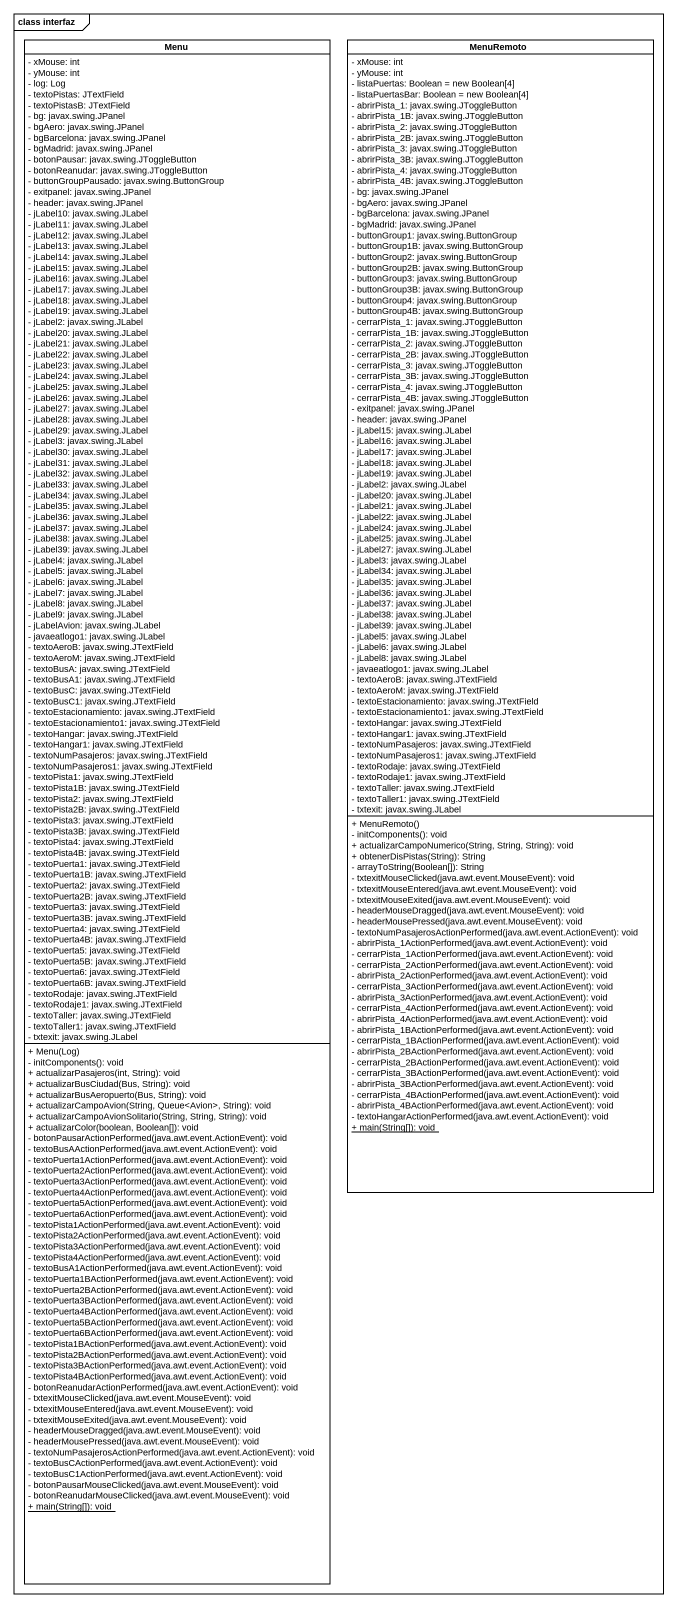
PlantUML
@startuml
mainframe class interfaz
hide circle
hide empty members
skinparam classAttributeIconSize 0
class Menu {
  - xMouse: int
  - yMouse: int
  - log: Log
  - textoPistas: JTextField
  - textoPistasB: JTextField
  - bg: javax.swing.JPanel
  - bgAero: javax.swing.JPanel
  - bgBarcelona: javax.swing.JPanel
  - bgMadrid: javax.swing.JPanel
  - botonPausar: javax.swing.JToggleButton
  - botonReanudar: javax.swing.JToggleButton
  - buttonGroupPausado: javax.swing.ButtonGroup
  - exitpanel: javax.swing.JPanel
  - header: javax.swing.JPanel
  - jLabel10: javax.swing.JLabel
  - jLabel11: javax.swing.JLabel
  - jLabel12: javax.swing.JLabel
  - jLabel13: javax.swing.JLabel
  - jLabel14: javax.swing.JLabel
  - jLabel15: javax.swing.JLabel
  - jLabel16: javax.swing.JLabel
  - jLabel17: javax.swing.JLabel
  - jLabel18: javax.swing.JLabel
  - jLabel19: javax.swing.JLabel
  - jLabel2: javax.swing.JLabel
  - jLabel20: javax.swing.JLabel
  - jLabel21: javax.swing.JLabel
  - jLabel22: javax.swing.JLabel
  - jLabel23: javax.swing.JLabel
  - jLabel24: javax.swing.JLabel
  - jLabel25: javax.swing.JLabel
  - jLabel26: javax.swing.JLabel
  - jLabel27: javax.swing.JLabel
  - jLabel28: javax.swing.JLabel
  - jLabel29: javax.swing.JLabel
  - jLabel3: javax.swing.JLabel
  - jLabel30: javax.swing.JLabel
  - jLabel31: javax.swing.JLabel
  - jLabel32: javax.swing.JLabel
  - jLabel33: javax.swing.JLabel
  - jLabel34: javax.swing.JLabel
  - jLabel35: javax.swing.JLabel
  - jLabel36: javax.swing.JLabel
  - jLabel37: javax.swing.JLabel
  - jLabel38: javax.swing.JLabel
  - jLabel39: javax.swing.JLabel
  - jLabel4: javax.swing.JLabel
  - jLabel5: javax.swing.JLabel
  - jLabel6: javax.swing.JLabel
  - jLabel7: javax.swing.JLabel
  - jLabel8: javax.swing.JLabel
  - jLabel9: javax.swing.JLabel
  - jLabelAvion: javax.swing.JLabel
  - javaeatlogo1: javax.swing.JLabel
  - textoAeroB: javax.swing.JTextField
  - textoAeroM: javax.swing.JTextField
  - textoBusA: javax.swing.JTextField
  - textoBusA1: javax.swing.JTextField
  - textoBusC: javax.swing.JTextField
  - textoBusC1: javax.swing.JTextField
  - textoEstacionamiento: javax.swing.JTextField
  - textoEstacionamiento1: javax.swing.JTextField
  - textoHangar: javax.swing.JTextField
  - textoHangar1: javax.swing.JTextField
  - textoNumPasajeros: javax.swing.JTextField
  - textoNumPasajeros1: javax.swing.JTextField
  - textoPista1: javax.swing.JTextField
  - textoPista1B: javax.swing.JTextField
  - textoPista2: javax.swing.JTextField
  - textoPista2B: javax.swing.JTextField
  - textoPista3: javax.swing.JTextField
  - textoPista3B: javax.swing.JTextField
  - textoPista4: javax.swing.JTextField
  - textoPista4B: javax.swing.JTextField
  - textoPuerta1: javax.swing.JTextField
  - textoPuerta1B: javax.swing.JTextField
  - textoPuerta2: javax.swing.JTextField
  - textoPuerta2B: javax.swing.JTextField
  - textoPuerta3: javax.swing.JTextField
  - textoPuerta3B: javax.swing.JTextField
  - textoPuerta4: javax.swing.JTextField
  - textoPuerta4B: javax.swing.JTextField
  - textoPuerta5: javax.swing.JTextField
  - textoPuerta5B: javax.swing.JTextField
  - textoPuerta6: javax.swing.JTextField
  - textoPuerta6B: javax.swing.JTextField
  - textoRodaje: javax.swing.JTextField
  - textoRodaje1: javax.swing.JTextField
  - textoTaller: javax.swing.JTextField
  - textoTaller1: javax.swing.JTextField
  - txtexit: javax.swing.JLabel
  + Menu(Log)
  - initComponents(): void
  + actualizarPasajeros(int, String): void
  + actualizarBusCiudad(Bus, String): void
  + actualizarBusAeropuerto(Bus, String): void
  + actualizarCampoAvion(String, Queue<Avion>, String): void
  + actualizarCampoAvionSolitario(String, String, String): void
  + actualizarColor(boolean, Boolean[]): void
  - botonPausarActionPerformed(java.awt.event.ActionEvent): void
  - textoBusAActionPerformed(java.awt.event.ActionEvent): void
  - textoPuerta1ActionPerformed(java.awt.event.ActionEvent): void
  - textoPuerta2ActionPerformed(java.awt.event.ActionEvent): void
  - textoPuerta3ActionPerformed(java.awt.event.ActionEvent): void
  - textoPuerta4ActionPerformed(java.awt.event.ActionEvent): void
  - textoPuerta5ActionPerformed(java.awt.event.ActionEvent): void
  - textoPuerta6ActionPerformed(java.awt.event.ActionEvent): void
  - textoPista1ActionPerformed(java.awt.event.ActionEvent): void
  - textoPista2ActionPerformed(java.awt.event.ActionEvent): void
  - textoPista3ActionPerformed(java.awt.event.ActionEvent): void
  - textoPista4ActionPerformed(java.awt.event.ActionEvent): void
  - textoBusA1ActionPerformed(java.awt.event.ActionEvent): void
  - textoPuerta1BActionPerformed(java.awt.event.ActionEvent): void
  - textoPuerta2BActionPerformed(java.awt.event.ActionEvent): void
  - textoPuerta3BActionPerformed(java.awt.event.ActionEvent): void
  - textoPuerta4BActionPerformed(java.awt.event.ActionEvent): void
  - textoPuerta5BActionPerformed(java.awt.event.ActionEvent): void
  - textoPuerta6BActionPerformed(java.awt.event.ActionEvent): void
  - textoPista1BActionPerformed(java.awt.event.ActionEvent): void
  - textoPista2BActionPerformed(java.awt.event.ActionEvent): void
  - textoPista3BActionPerformed(java.awt.event.ActionEvent): void
  - textoPista4BActionPerformed(java.awt.event.ActionEvent): void
  - botonReanudarActionPerformed(java.awt.event.ActionEvent): void
  - txtexitMouseClicked(java.awt.event.MouseEvent): void
  - txtexitMouseEntered(java.awt.event.MouseEvent): void
  - txtexitMouseExited(java.awt.event.MouseEvent): void
  - headerMouseDragged(java.awt.event.MouseEvent): void
  - headerMousePressed(java.awt.event.MouseEvent): void
  - textoNumPasajerosActionPerformed(java.awt.event.ActionEvent): void
  - textoBusCActionPerformed(java.awt.event.ActionEvent): void
  - textoBusC1ActionPerformed(java.awt.event.ActionEvent): void
  - botonPausarMouseClicked(java.awt.event.MouseEvent): void
  - botonReanudarMouseClicked(java.awt.event.MouseEvent): void
  {static} + main(String[]): void
}
class MenuRemoto {
  - xMouse: int
  - yMouse: int
  - listaPuertas: Boolean = new Boolean[4]
  - listaPuertasBar: Boolean = new Boolean[4]
  - abrirPista_1: javax.swing.JToggleButton
  - abrirPista_1B: javax.swing.JToggleButton
  - abrirPista_2: javax.swing.JToggleButton
  - abrirPista_2B: javax.swing.JToggleButton
  - abrirPista_3: javax.swing.JToggleButton
  - abrirPista_3B: javax.swing.JToggleButton
  - abrirPista_4: javax.swing.JToggleButton
  - abrirPista_4B: javax.swing.JToggleButton
  - bg: javax.swing.JPanel
  - bgAero: javax.swing.JPanel
  - bgBarcelona: javax.swing.JPanel
  - bgMadrid: javax.swing.JPanel
  - buttonGroup1: javax.swing.ButtonGroup
  - buttonGroup1B: javax.swing.ButtonGroup
  - buttonGroup2: javax.swing.ButtonGroup
  - buttonGroup2B: javax.swing.ButtonGroup
  - buttonGroup3: javax.swing.ButtonGroup
  - buttonGroup3B: javax.swing.ButtonGroup
  - buttonGroup4: javax.swing.ButtonGroup
  - buttonGroup4B: javax.swing.ButtonGroup
  - cerrarPista_1: javax.swing.JToggleButton
  - cerrarPista_1B: javax.swing.JToggleButton
  - cerrarPista_2: javax.swing.JToggleButton
  - cerrarPista_2B: javax.swing.JToggleButton
  - cerrarPista_3: javax.swing.JToggleButton
  - cerrarPista_3B: javax.swing.JToggleButton
  - cerrarPista_4: javax.swing.JToggleButton
  - cerrarPista_4B: javax.swing.JToggleButton
  - exitpanel: javax.swing.JPanel
  - header: javax.swing.JPanel
  - jLabel15: javax.swing.JLabel
  - jLabel16: javax.swing.JLabel
  - jLabel17: javax.swing.JLabel
  - jLabel18: javax.swing.JLabel
  - jLabel19: javax.swing.JLabel
  - jLabel2: javax.swing.JLabel
  - jLabel20: javax.swing.JLabel
  - jLabel21: javax.swing.JLabel
  - jLabel22: javax.swing.JLabel
  - jLabel24: javax.swing.JLabel
  - jLabel25: javax.swing.JLabel
  - jLabel27: javax.swing.JLabel
  - jLabel3: javax.swing.JLabel
  - jLabel34: javax.swing.JLabel
  - jLabel35: javax.swing.JLabel
  - jLabel36: javax.swing.JLabel
  - jLabel37: javax.swing.JLabel
  - jLabel38: javax.swing.JLabel
  - jLabel39: javax.swing.JLabel
  - jLabel5: javax.swing.JLabel
  - jLabel6: javax.swing.JLabel
  - jLabel8: javax.swing.JLabel
  - javaeatlogo1: javax.swing.JLabel
  - textoAeroB: javax.swing.JTextField
  - textoAeroM: javax.swing.JTextField
  - textoEstacionamiento: javax.swing.JTextField
  - textoEstacionamiento1: javax.swing.JTextField
  - textoHangar: javax.swing.JTextField
  - textoHangar1: javax.swing.JTextField
  - textoNumPasajeros: javax.swing.JTextField
  - textoNumPasajeros1: javax.swing.JTextField
  - textoRodaje: javax.swing.JTextField
  - textoRodaje1: javax.swing.JTextField
  - textoTaller: javax.swing.JTextField
  - textoTaller1: javax.swing.JTextField
  - txtexit: javax.swing.JLabel
  + MenuRemoto()
  - initComponents(): void
  + actualizarCampoNumerico(String, String, String): void
  + obtenerDisPistas(String): String
  - arrayToString(Boolean[]): String
  - txtexitMouseClicked(java.awt.event.MouseEvent): void
  - txtexitMouseEntered(java.awt.event.MouseEvent): void
  - txtexitMouseExited(java.awt.event.MouseEvent): void
  - headerMouseDragged(java.awt.event.MouseEvent): void
  - headerMousePressed(java.awt.event.MouseEvent): void
  - textoNumPasajerosActionPerformed(java.awt.event.ActionEvent): void
  - abrirPista_1ActionPerformed(java.awt.event.ActionEvent): void
  - cerrarPista_1ActionPerformed(java.awt.event.ActionEvent): void
  - cerrarPista_2ActionPerformed(java.awt.event.ActionEvent): void
  - abrirPista_2ActionPerformed(java.awt.event.ActionEvent): void
  - cerrarPista_3ActionPerformed(java.awt.event.ActionEvent): void
  - abrirPista_3ActionPerformed(java.awt.event.ActionEvent): void
  - cerrarPista_4ActionPerformed(java.awt.event.ActionEvent): void
  - abrirPista_4ActionPerformed(java.awt.event.ActionEvent): void
  - abrirPista_1BActionPerformed(java.awt.event.ActionEvent): void
  - cerrarPista_1BActionPerformed(java.awt.event.ActionEvent): void
  - abrirPista_2BActionPerformed(java.awt.event.ActionEvent): void
  - cerrarPista_2BActionPerformed(java.awt.event.ActionEvent): void
  - cerrarPista_3BActionPerformed(java.awt.event.ActionEvent): void
  - abrirPista_3BActionPerformed(java.awt.event.ActionEvent): void
  - cerrarPista_4BActionPerformed(java.awt.event.ActionEvent): void
  - abrirPista_4BActionPerformed(java.awt.event.ActionEvent): void
  - textoHangarActionPerformed(java.awt.event.ActionEvent): void
  {static} + main(String[]): void
}
@enduml
